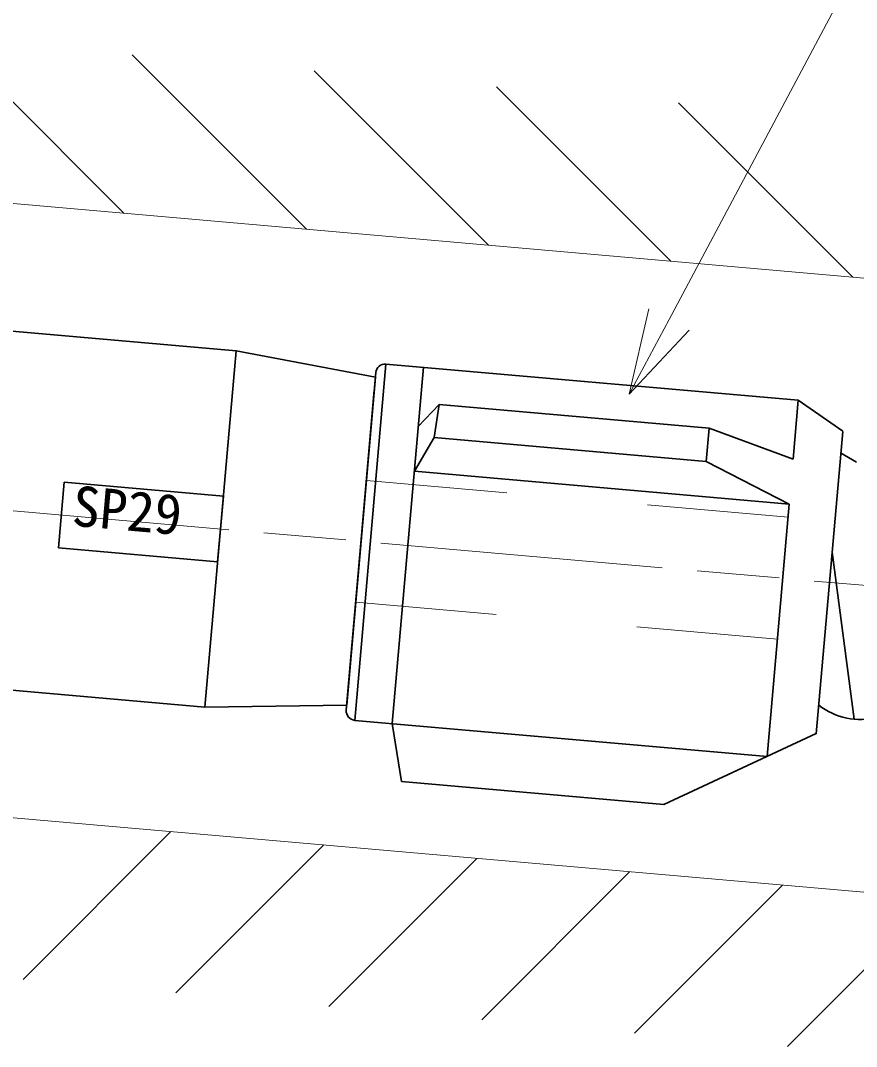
# Model space of a CAD drawing. Units: millimetres at full size, sheet at 1:2.5; details may follow other scales. Extents: x 1511 to 3191, y -1791 to -588.
# Drawn here: x 2419.7 to 2508.6, y -1034.3 to -925.3 of the extents above; entities that cross this region are included whole.
import ezdxf
from ezdxf.enums import TextEntityAlignment as Align

# ---------------------------------------------------------------- set-up
doc = ezdxf.new("R2010")
doc.units = ezdxf.units.MM
doc.header["$LTSCALE"] = 2.5
doc.linetypes.add('CHAIN', pattern=[18.5, 12, -1.5, 3.5, -1.5])
doc.linetypes.add('DASHED_SPACED', pattern=[12, 6, -6])
for name, color, linetype, lineweight in [('0_2', 7, 'Continuous', 13), ('1 外形線', 7, 'Continuous', 35), ('2 細線', 3, 'Continuous', 20), ('3 隠れ線', 2, 'DASHED_SPACED', 18), ('4 中心線', 1, 'CHAIN', 18), ('6 寸法線', 4, 'Continuous', 18), ('外形線', 7, 'Continuous', 35)]:
    doc.layers.add(name, color=color, linetype=linetype, lineweight=lineweight)
doc.styles.add('ＭＳ ゴシック', font='')
doc.styles.get('ＭＳ ゴシック').set_extended_font_data('MS Gothic')

msp = doc.modelspace()

# ---------------------------------------------------------------- linework, layer by layer
at = {"layer": '0_2'}
for p, q in [((2486.508, -955.918), (2484.401, -964.994)), ((2484.401, -964.994), (2488.636, -957.053)), ((2484.401, -964.994), (2490.764, -958.188))]:
    msp.add_line(p, q, dxfattribs=at)
at = {"layer": '1 外形線'}
for p, q in [((2358.928, -953.058), (2442.608, -960.379)), ((2442.608, -960.379), (2439.296, -998.234)), ((2457.42, -963.181), (2442.608, -960.379)), ((2457.42, -963.181), (2454.37, -998.047)), ((2457.294, -964.675), (2454.496, -996.553)), ((2504.297, -1001.065), (2507.105, -968.961)), ((2508.57, -972.204), (2506.879, -971.237)), ((2508.57, -972.204), (2506.879, -971.237)), ((2424.322, -974.338), (2423.712, -981.312)), ((2441.257, -975.82), (2424.322, -974.338)), ((2440.647, -982.793), (2441.257, -975.82)), ((2423.712, -981.312), (2440.647, -982.793)), ((2505.983, -981.795), (2508.336, -999.523)), ((2355.616, -990.913), (2439.296, -998.234)), ((2454.37, -998.047), (2439.296, -998.234))]:
    msp.add_line(p, q, dxfattribs=at)
msp.add_arc((2508.913, -992.547), 7, 231.57068, 285.63387, dxfattribs=at)
at = {"layer": '2 細線'}
for p, q in [((2430.71, -945.786), (2412.175, -927.25)), ((2450.082, -947.48), (2431.546, -928.944)), ((2469.454, -949.174), (2450.918, -930.639)), ((2488.826, -950.868), (2470.29, -932.333)), ((2508.197, -952.563), (2489.662, -934.027)), ((2313.744, -935.557), (2600.502, -960.635)), ((2308.079, -1000.31), (2594.837, -1025.387)), ((2419.955, -1027.191), (2435.677, -1011.469)), ((2436.211, -1028.612), (2451.933, -1012.89)), ((2452.467, -1030.034), (2468.189, -1014.312)), ((2468.723, -1031.456), (2484.445, -1015.733)), ((2484.979, -1032.877), (2500.701, -1017.155)), ((2501.235, -1034.299), (2516.957, -1018.577))]:
    msp.add_line(p, q, dxfattribs=at)
at = {"layer": '3 隠れ線'}
for p, q in [((2456.46, -974.155), (2598.234, -986.559)), ((2455.327, -987.105), (2597.101, -999.509))]:
    msp.add_line(p, q, dxfattribs=at)
at = {"layer": '4 中心線'}
msp.add_line((1905.125, -932.445), (2597.667, -993.032), dxfattribs=at)
at = {"layer": '6 寸法線'}
msp.add_line((2488.636, -957.053), (2528.348, -882.595), dxfattribs=at)
at = {"layer": '外形線'}
for p, q in [((2458.545, -961.794), (2455.233, -999.649)), ((2502.378, -965.629), (2458.545, -961.794)), ((2462.53, -962.143), (2459.218, -999.998)), ((2457.462, -962.703), (2454.324, -998.566)), ((2457.299, -964.562), (2454.49, -996.666)), ((2502.378, -965.629), (2501.83, -971.887)), ((2502.378, -965.629), (2507.107, -968.94)), ((2464.192, -966.102), (2461.981, -968.421)), ((2463.652, -969.601), (2464.192, -966.102)), ((2464.192, -966.102), (2492.893, -968.613)), ((2492.585, -972.132), (2492.893, -968.613)), ((2492.893, -968.613), (2501.83, -971.887)), ((2463.652, -969.601), (2461.564, -973.187)), ((2492.585, -972.132), (2463.652, -969.601)), ((2501.411, -976.674), (2492.585, -972.132)), ((2501.411, -976.674), (2461.564, -973.187)), ((2501.411, -976.674), (2499.066, -1003.484)), ((2499.066, -1003.484), (2455.233, -999.649)), ((2459.218, -999.998), (2460.185, -1006.157)), ((2488.097, -1008.599), (2504.298, -1001.044)), ((2460.185, -1006.157), (2488.097, -1008.599))]:
    msp.add_line(p, q, dxfattribs=at)
for centre, start, end in [((2458.458, -962.79), 85, 175), ((2455.32, -998.653), 175, 265)]:
    msp.add_arc(centre, 1, start, end, dxfattribs=at)

# ---------------------------------------------------------------- texts
at = {"layer": '1 外形線', "style": 'ＭＳ ゴシック'}
msp.add_text('SP29', height=4.272, rotation=355, dxfattribs=at).set_placement((2424.955, -980.235), align=Align.BOTTOM_LEFT)

doc.saveas('drawing.dxf')
